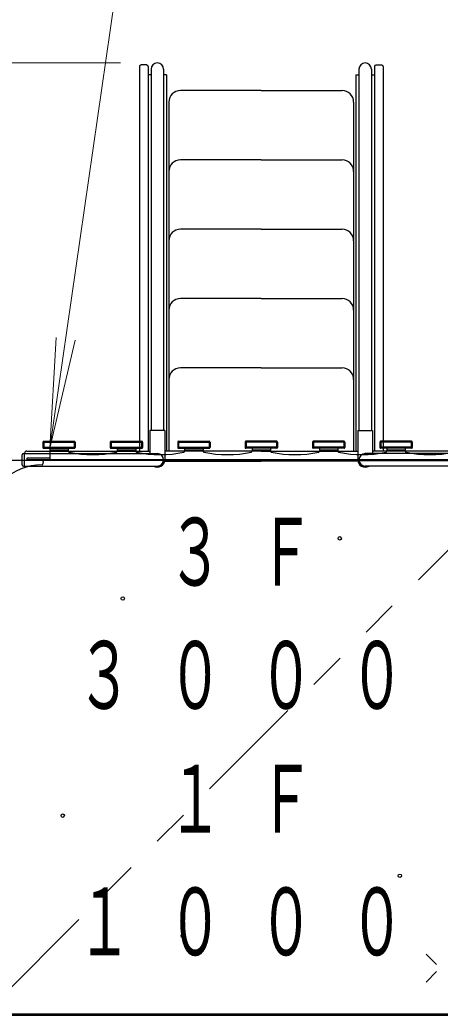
# Model space of a CAD drawing. Units: millimetres on the paper. Extents: x -385 to 0, y -594 to 267.
# Drawn here: x -232.2 to -220.83, y 142.36 to 169.27 of the extents above; entities that cross this region are included whole.
import ezdxf

# ---------------------------------------------------------------- set-up
doc = ezdxf.new("R2010")
doc.units = ezdxf.units.MM
doc.linetypes.add('USER3', pattern=[8, 3, -1, 1, -1, 1, -1])
doc.layers.add('LY_1', color=7, linetype='Continuous', lineweight=13)
doc.styles.add('ＭＳ ゴシック', font='')
doc.styles.get('ＭＳ ゴシック').set_extended_font_data('MS Gothic')

msp = doc.modelspace()

# ---------------------------------------------------------------- linework, layer by layer
at = {"layer": 'LY_1'}
for p, q in [((-227.797, 182.594), (-231.393, 157.687)), ((-229.481, 168.11), (-353.902, 168.11)), ((-231.393, 157.687), (-231.225, 160.683)), ((-231.393, 157.687), (-230.708, 160.608)), ((-221.201, 144.001), (-220.92, 143.72)), ((-220.92, 143.532), (-221.201, 143.251))]:
    msp.add_line(p, q, dxfattribs=at)
at = {"layer": 'LY_1', "lineweight": 25}
for p, q in [((-228.969, 168.015), (-228.969, 157.612)), ((-228.769, 168.053), (-228.931, 168.053)), ((-228.731, 168.015), (-228.731, 157.612)), ((-222.606, 168.015), (-222.606, 157.612)), ((-222.569, 168.053), (-222.406, 168.053)), ((-222.369, 168.015), (-222.369, 157.612)), ((-228.651, 167.787), (-228.731, 167.787)), ((-228.651, 167.94), (-228.651, 158.17)), ((-228.311, 167.94), (-228.311, 158.17)), ((-228.231, 167.787), (-228.311, 167.787)), ((-228.231, 167.787), (-228.231, 157.612)), ((-223.106, 167.787), (-223.106, 157.612)), ((-223.106, 167.787), (-223.026, 167.787)), ((-223.026, 167.94), (-223.026, 158.17)), ((-222.686, 167.94), (-222.686, 158.17)), ((-222.686, 167.787), (-222.606, 167.787)), ((-225.669, 167.362), (-227.856, 167.362)), ((-225.669, 167.362), (-223.481, 167.362)), ((-228.169, 167.05), (-228.169, 157.612)), ((-223.169, 167.05), (-223.169, 157.612)), ((-225.669, 165.487), (-227.856, 165.487)), ((-225.669, 165.487), (-223.481, 165.487)), ((-225.669, 163.612), (-227.856, 163.612)), ((-225.669, 163.612), (-223.481, 163.612)), ((-225.669, 161.737), (-227.856, 161.737)), ((-225.669, 161.737), (-223.481, 161.737)), ((-225.669, 159.862), (-227.856, 159.862)), ((-225.669, 159.862), (-223.481, 159.862)), ((-228.681, 158.17), (-228.681, 157.545)), ((-228.281, 158.17), (-228.681, 158.17)), ((-228.281, 158.17), (-228.281, 157.375)), ((-223.056, 158.17), (-222.656, 158.17)), ((-223.056, 158.17), (-223.056, 157.375)), ((-222.656, 158.17), (-222.656, 157.545)), ((-231.581, 157.856), (-231.581, 157.706)), ((-231.562, 157.875), (-230.725, 157.875)), ((-231.555, 157.849), (-231.555, 157.714)), ((-231.555, 157.849), (-230.732, 157.849)), ((-230.732, 157.849), (-230.732, 157.714)), ((-230.706, 157.856), (-230.706, 157.706)), ((-229.756, 157.856), (-229.756, 157.706)), ((-229.737, 157.875), (-228.9, 157.875)), ((-229.73, 157.849), (-229.73, 157.714)), ((-229.73, 157.849), (-228.907, 157.849)), ((-228.907, 157.849), (-228.907, 157.714)), ((-228.881, 157.856), (-228.881, 157.706)), ((-227.931, 157.856), (-227.931, 157.706)), ((-227.912, 157.875), (-227.075, 157.875)), ((-227.905, 157.849), (-227.905, 157.714)), ((-227.905, 157.849), (-227.082, 157.849)), ((-227.082, 157.849), (-227.082, 157.714)), ((-227.056, 157.856), (-227.056, 157.706)), ((-226.106, 157.856), (-226.106, 157.706)), ((-225.25, 157.875), (-226.087, 157.875)), ((-226.08, 157.849), (-226.08, 157.714)), ((-225.257, 157.849), (-226.08, 157.849)), ((-225.257, 157.849), (-225.257, 157.714)), ((-225.231, 157.856), (-225.231, 157.706)), ((-224.281, 157.856), (-224.281, 157.706)), ((-223.425, 157.875), (-224.262, 157.875)), ((-224.255, 157.849), (-224.255, 157.714)), ((-223.432, 157.849), (-224.255, 157.849)), ((-223.432, 157.849), (-223.432, 157.714)), ((-223.406, 157.856), (-223.406, 157.706)), ((-222.456, 157.856), (-222.456, 157.706)), ((-221.6, 157.875), (-222.437, 157.875)), ((-222.43, 157.849), (-222.43, 157.714)), ((-221.607, 157.849), (-222.43, 157.849)), ((-221.607, 157.849), (-221.607, 157.714)), ((-221.581, 157.856), (-221.581, 157.706)), ((-232.144, 157.242), (-232.144, 157.507)), ((-232.106, 157.545), (-232.075, 157.545)), ((-232.075, 157.205), (-232.075, 157.55)), ((-232.075, 157.545), (-228.481, 157.545)), ((-232.012, 157.612), (-228.681, 157.612)), ((-231.562, 157.687), (-230.725, 157.687)), ((-231.555, 157.714), (-230.732, 157.714)), ((-231.393, 157.687), (-231.393, 157.375)), ((-231.393, 157.647), (-230.893, 157.647)), ((-230.893, 157.687), (-230.893, 157.605)), ((-229.737, 157.687), (-228.9, 157.687)), ((-229.73, 157.714), (-228.907, 157.714)), ((-229.568, 157.687), (-229.568, 157.605)), ((-229.568, 157.647), (-229.068, 157.647)), ((-229.068, 157.687), (-229.068, 157.605)), ((-225.669, 157.612), (-228.281, 157.612)), ((-227.912, 157.687), (-227.075, 157.687)), ((-227.905, 157.714), (-227.082, 157.714)), ((-227.743, 157.687), (-227.743, 157.605)), ((-227.743, 157.647), (-227.243, 157.647)), ((-227.243, 157.687), (-227.243, 157.605)), ((-225.25, 157.687), (-226.087, 157.687)), ((-225.257, 157.714), (-226.08, 157.714)), ((-225.918, 157.687), (-225.918, 157.605)), ((-225.918, 157.647), (-225.418, 157.647)), ((-225.669, 157.612), (-223.056, 157.612)), ((-225.418, 157.687), (-225.418, 157.605)), ((-223.425, 157.687), (-224.262, 157.687)), ((-223.432, 157.714), (-224.255, 157.714)), ((-224.093, 157.687), (-224.093, 157.605)), ((-224.093, 157.647), (-223.593, 157.647)), ((-223.593, 157.687), (-223.593, 157.605)), ((-219.262, 157.545), (-222.856, 157.545)), ((-219.325, 157.612), (-222.656, 157.612)), ((-221.6, 157.687), (-222.437, 157.687)), ((-221.607, 157.714), (-222.43, 157.714)), ((-222.268, 157.687), (-222.268, 157.605)), ((-222.268, 157.647), (-221.768, 157.647)), ((-221.768, 157.687), (-221.768, 157.605)), ((-225.668, 157.356), (-232.583, 157.356)), ((-232.106, 157.205), (-232.075, 157.205)), ((-232.075, 157.205), (-228.481, 157.205)), ((-232.012, 157.415), (-232.012, 157.375)), ((-231.393, 157.415), (-232.012, 157.415)), ((-219.325, 157.375), (-232.012, 157.375)), ((-231.576, 157.33), (-231.579, 157.264)), ((-231.575, 157.33), (-231.579, 157.264)), ((-228.285, 157.335), (-225.669, 157.335)), ((-223.052, 157.335), (-225.669, 157.335)), ((-225.668, 157.356), (-218.754, 157.356)), ((-219.262, 157.205), (-222.856, 157.205)), ((-232.583, 142.394), (-225.668, 142.394)), ((-225.668, 142.394), (-218.851, 142.394)), ((-232.583, 142.356), (-225.668, 142.356)), ((-225.668, 142.356), (-218.851, 142.356))]:
    msp.add_line(p, q, dxfattribs=at)
at = {"layer": 'LY_1', "linetype": 'USER3'}
msp.add_line((-232.727, 142.817), (-218.61, 156.933), dxfattribs=at)
at = {"layer": 'LY_1'}
msp.add_circle((-219.124, 172.178), 3, dxfattribs=at)
at = {"layer": 'LY_1', "lineweight": 25}
for centre in [(-223.543, 155.25), (-229.418, 153.625), (-231.043, 147.75), (-221.918, 146.125), (-227.793, 144.5)]:
    msp.add_circle(centre, 0.0469, dxfattribs=at)
for centre, radius, start, end in [((-228.931, 168.015), 0.0375, 90, 180), ((-228.769, 168.015), 0.0375, 0, 90), ((-228.481, 167.94), 0.17, 0, 180), ((-222.856, 167.94), 0.17, 0, 180), ((-222.569, 168.015), 0.0375, 90, 180), ((-222.406, 168.015), 0.0375, 0, 90), ((-227.856, 167.05), 0.312, 90, 180), ((-223.481, 167.05), 0.312, 0, 90), ((-227.856, 165.175), 0.312, 90, 180), ((-223.481, 165.175), 0.312, 0, 90), ((-227.856, 163.3), 0.312, 90, 180), ((-223.481, 163.3), 0.312, 0, 90), ((-227.856, 161.425), 0.312, 90, 180), ((-223.481, 161.425), 0.312, 0, 90), ((-227.856, 159.55), 0.312, 90, 180), ((-223.481, 159.55), 0.312, 0, 90), ((-231.562, 157.856), 0.0187, 90, 180), ((-230.725, 157.856), 0.0187, 0, 90), ((-229.737, 157.856), 0.0187, 90, 180), ((-228.9, 157.856), 0.0187, 0, 90), ((-227.912, 157.856), 0.0187, 90, 180), ((-227.075, 157.856), 0.0187, 0, 90), ((-226.087, 157.856), 0.0187, 90, 180), ((-225.25, 157.856), 0.0187, 0, 90), ((-224.262, 157.856), 0.0187, 90, 180), ((-223.425, 157.856), 0.0187, 0, 90), ((-222.437, 157.856), 0.0187, 90, 180), ((-221.6, 157.856), 0.0187, 0, 90), ((-232.106, 157.507), 0.0375, 90, 180), ((-232.012, 157.55), 0.0625, 90, 180), ((-231.562, 157.706), 0.0187, 180, 270), ((-230.868, 157.605), 0.025, 180, 258.3051), ((-230.231, 160.685), 3.17, 258.3051, 281.6949), ((-230.725, 157.706), 0.0187, 270, 0), ((-229.737, 157.706), 0.0187, 180, 270), ((-229.593, 157.605), 0.025, 281.6949, 0), ((-229.043, 157.605), 0.025, 180, 258.3051), ((-228.406, 160.685), 3.17, 258.3051, 281.6949), ((-228.9, 157.706), 0.0187, 270, 0), ((-228.481, 157.375), 0.17, 270, 90), ((-227.912, 157.706), 0.0187, 180, 270), ((-227.768, 157.605), 0.025, 281.6949, 0), ((-227.218, 157.605), 0.025, 180, 258.3051), ((-226.581, 160.685), 3.17, 258.3051, 281.6949), ((-227.075, 157.706), 0.0187, 270, 0), ((-226.087, 157.706), 0.0187, 180, 270), ((-225.943, 157.605), 0.025, 281.6949, 0), ((-225.393, 157.605), 0.025, 180, 258.3051), ((-224.756, 160.685), 3.17, 258.3051, 281.6949), ((-225.25, 157.706), 0.0187, 270, 0), ((-224.262, 157.706), 0.0187, 180, 270), ((-224.118, 157.605), 0.025, 281.6949, 0), ((-223.568, 157.605), 0.025, 180, 258.3051), ((-222.931, 160.685), 3.17, 258.3051, 281.6949), ((-223.425, 157.706), 0.0187, 270, 0), ((-222.856, 157.375), 0.17, 90, 270), ((-222.437, 157.706), 0.0187, 180, 270), ((-222.293, 157.605), 0.025, 281.6949, 0), ((-221.743, 157.605), 0.025, 180, 258.3051), ((-221.106, 160.685), 3.17, 258.3051, 281.6949), ((-221.6, 157.706), 0.0187, 270, 0), ((-231.573, 155.616), 1.625, 91.0841, 132.2172), ((-231.573, 155.616), 1.625, 91.0841, 132.2172), ((-232.106, 157.242), 0.0375, 180, 270), ((-231.604, 157.266), 0.025, 271.0842, 357), ((-231.604, 157.266), 0.025, 271.0842, 357), ((-231.601, 157.331), 0.025, 357, 90), ((-231.6, 157.331), 0.025, 357, 90), ((-228.481, 157.375), 0.2, 238.2117, 0), ((-222.856, 157.375), 0.2, 180, 301.7883)]:
    msp.add_arc(centre, radius, start, end, dxfattribs=at)

# ---------------------------------------------------------------- texts
at = {"layer": 'LY_1', "char_height": 1.833, "attachment_point": 4, "style": 'ＭＳ ゴシック'}
for s, insert in [('\\T1.64;\\W0.6;\u3000３Ｆ', (-230.668, 154.875)), ('\\T1.64;\\W0.6;３０００', (-230.668, 151.542)), ('\\T1.64;\\W0.6;\u3000１Ｆ', (-230.668, 148.208)), ('\\T1.64;\\W0.6;１０００', (-230.668, 144.875))]:
    msp.add_mtext(s, dxfattribs=dict(at, insert=insert))

doc.saveas('drawing.dxf')
